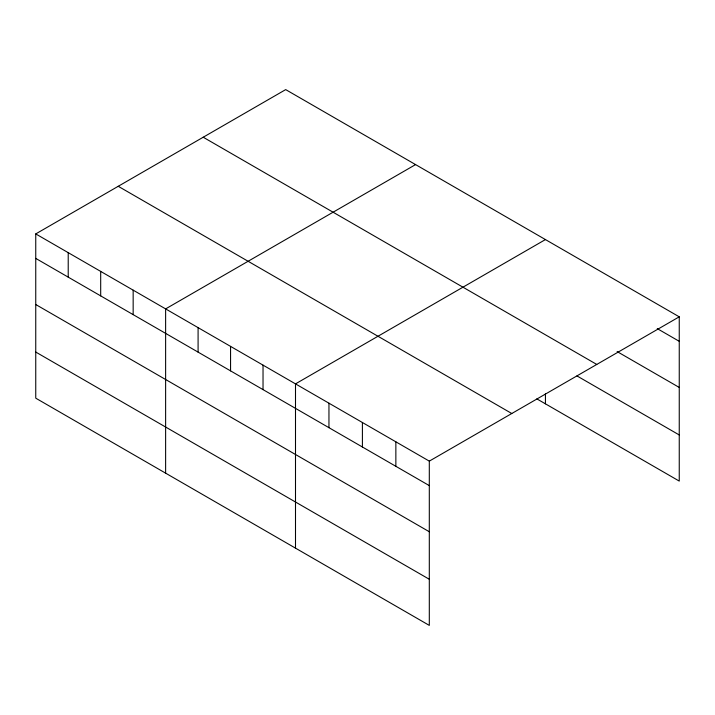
<?xml version="1.0" encoding="UTF-8"?>
<svg xmlns="http://www.w3.org/2000/svg" width="715" height="715" viewBox="0 0 715 715"><rect width="100%" height="100%" fill="white"/><g stroke="black" fill="none" stroke-linecap="round" stroke-linejoin="round"><path stroke-width="1.07" d="M35.75 233.912L429.304 461.13L429.304 625.393L35.75 398.175L35.75 233.912L285.696 89.607L679.25 316.825L679.25 481.088L536.849 398.872M415.567 164.593L165.621 308.898L165.621 473.151M545.438 239.57L295.501 383.875L295.501 548.137M429.304 461.13L679.25 316.825M657.264 328.623L679.25 341.314M617.125 351.574L679.25 387.441M203.212 137.226L596.766 364.444M576.978 375.92L679.25 434.961M118.234 186.293L511.788 413.511M35.75 258.392L429.304 485.619M35.75 304.519L429.304 531.746M35.75 352.048L429.304 579.266M545.438 393.947L545.438 403.832M395.86 441.816L395.86 466.305M362.407 422.502L362.407 446.991M328.954 403.189L328.954 427.677M263.031 365.133L263.031 389.612M230.561 346.382L230.561 370.87M198.091 327.64L198.091 352.12M133.16 290.147L133.16 314.636M100.69 271.405L100.69 295.885M68.22 252.654L68.22 277.143"/></g></svg>
